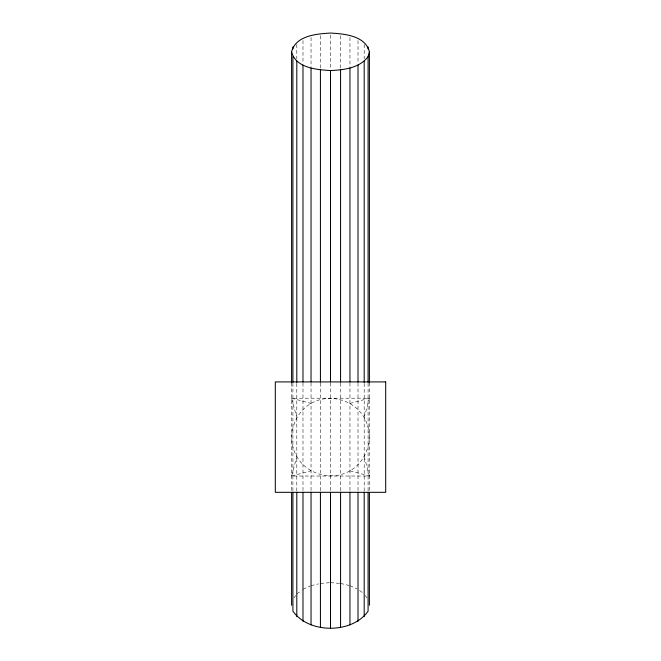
<?xml version="1.0" encoding="UTF-8"?>
<svg xmlns="http://www.w3.org/2000/svg" width="661" height="661" viewBox="0 0 661 661"><rect width="100%" height="100%" fill="white"/><g stroke="black" fill="none" stroke-linecap="round" stroke-linejoin="round"><path stroke-width="0.5" stroke-dasharray="3.31 2.48" d="M364.194 456.577L369.408 476.027L291.592 476.027L296.806 456.577C286.279 438.607 292.947 413.72 311.042 403.425C329.013 392.898 353.899 399.566 364.194 417.669C374.721 435.632 368.053 460.519 349.958 470.822C331.987 481.34 307.101 474.672 296.806 456.577M364.194 417.669L369.408 398.211L291.592 398.211L296.806 417.669M294.029 597.875L295.69 595.528M296.806 593.966L301.441 590.447M302.986 589.282L310.149 586.076M349.958 403.425L369.408 398.211M291.592 476.027L311.042 470.822M311.042 585.679L318.552 583.87M320.428 583.415L329.492 582.721M330.5 582.638L339.564 583.341M340.572 583.415L349.016 585.448M291.592 398.211L311.042 403.425M349.958 470.822L369.408 476.027M349.958 585.679L357.122 588.877M359.559 590.447L362.649 592.793M365.31 595.528L366.971 597.875M369.408 382.868L369.408 490.388M368.086 383.248L368.086 491.305M364.194 44.469L364.194 58.788M364.194 383.43L364.194 491.28M358.014 40.602L358.014 63.291M358.014 383.025L358.014 491.016M349.958 37.594L349.958 67.034M349.958 382.917L349.958 491.181M340.572 35.727L340.572 68.339M340.572 383.132L340.572 491.197M330.5 35.091L330.5 69.785M330.5 382.942L330.5 491.197M320.428 35.727L320.428 68.339M320.428 383.132L320.428 491.197M311.042 37.594L311.042 67.034M311.042 382.917L311.042 491.181M302.986 40.602L302.986 63.291M302.986 383.025L302.986 491.016M296.806 44.469L296.806 58.788M296.806 383.43L296.806 491.28M292.914 383.248L292.914 491.305M291.592 382.868L291.592 490.388"/><path stroke-width="0.99" d="M291.592 382.868L291.592 51.798C295.624 35.628 316.627 33.851 330.5 33.05C344.373 33.851 365.376 35.628 369.408 51.798L369.408 382.868M368.086 382.232L368.086 56.648L369.408 51.798M292.914 492.329L292.914 611.161C308.737 633.932 352.263 633.932 368.086 611.161L368.086 492.329M291.592 51.798C295.624 67.959 316.627 69.744 330.5 70.537C343.786 69.959 359.551 68.124 368.086 56.648M369.408 492.346L369.408 605.294M368.086 46.939L368.086 48.972M364.194 61.167L364.194 382.397M364.194 492.305L364.194 616.622M358.014 65.051L358.014 382.017M358.014 492.354L358.014 621.315M349.958 68.025L349.958 381.893M349.958 492.197L349.958 624.918M340.572 69.901L340.572 382.099M340.572 492.23L340.572 627.182M330.5 70.537L330.5 381.909M330.5 492.321L330.5 627.95M320.428 69.901L320.428 382.099M320.428 492.23L320.428 627.182M311.042 68.025L311.042 381.893M311.042 492.197L311.042 624.918M302.986 65.051L302.986 382.017M302.986 492.354L302.986 621.315M296.806 61.167L296.806 382.397M296.806 492.305L296.806 616.622M292.914 46.939L292.914 48.972M292.914 56.648L292.914 382.232M291.592 492.346L291.592 605.294M385.702 381.918L275.298 381.918L275.298 492.321L385.702 492.321L385.702 381.918"/></g></svg>
